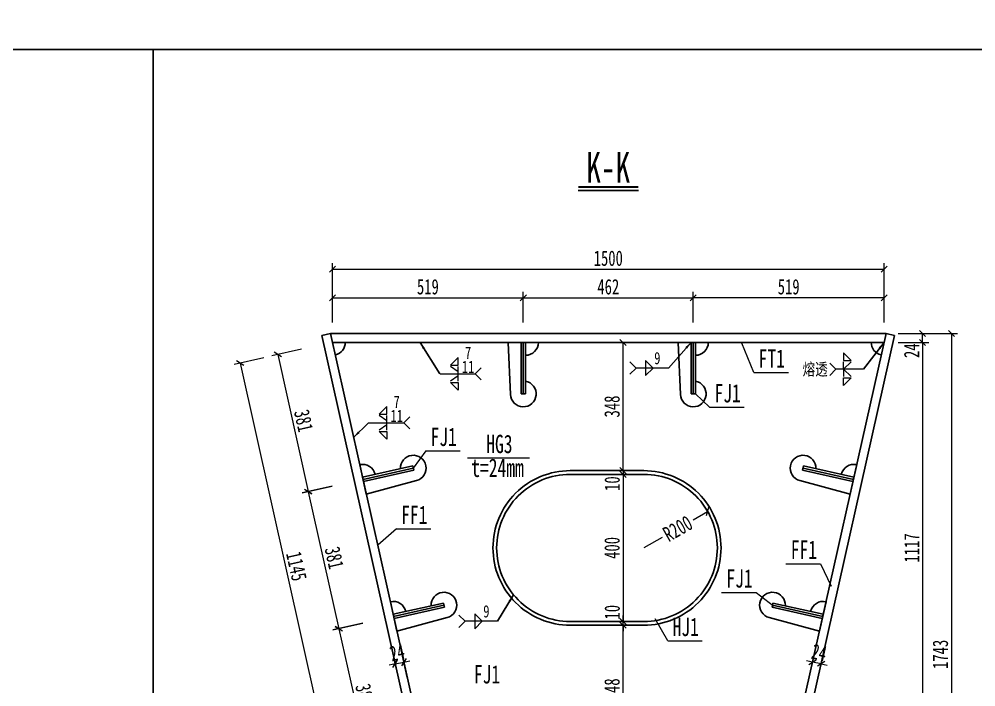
# Model space of a CAD drawing. Header units: millimetres. Extents: x -60009 to 63758, y -2164 to 95433.
# Drawn here: x 18818 to 21420, y 32829 to 34644 of the extents above; entities that cross this region are included whole.
import ezdxf
from ezdxf.enums import TextEntityAlignment as Align

# ---------------------------------------------------------------- set-up
doc = ezdxf.new("R2010")
doc.units = ezdxf.units.MM
doc.layers.get('Defpoints').update_dxf_attribs({"color": 8})
for name, color, linetype, lineweight in [('Dim', 4, 'Continuous', 15), ('文字', 7, 'Continuous', 15), ('标注线及字体', 2, 'Continuous', 15), ('细实线', 4, 'Continuous', 15), ('钢板粗线', 1, 'Continuous', 25)]:
    doc.layers.add(name, color=color, linetype=linetype, lineweight=lineweight)
doc.layers.add('Text', color=4, linetype='Continuous')
doc.styles.add('111', font='仿宋_GB2312.TTF', dxfattribs={"width": 0.7})
doc.styles.add('BM_Dim', font='仿宋_GB2312.TTF', dxfattribs={"width": 0.85})
doc.styles.add('SMEDI', font='仿宋_GB2312.TTF', dxfattribs={"width": 0.75})
doc.styles.get("Standard").update_dxf_attribs({"font": '仿宋_GB2312.TTF'})
doc.dimstyles.new('200', dxfattribs={"dimscale": 0, "dimtxt": 2.5, "dimasz": 1, "dimexe": 1, "dimexo": 1, "dimgap": 0.6, "dimtad": 1, "dimdec": 0, "dimdsep": 46, "dimtxsty": '111', "dimblk": 'OBLIQUE', "dimcen": 0, "dimclrd": 4, "dimclre": 4, "dimclrt": 4, "dimadec": 1, "dimazin": 2, "dimtfac": 1, "dimtdec": 0, "dimtix": 1, "dimtmove": 2, "dimatfit": 3, "dimfxl": 4, "dimfxlon": 1, "dimtolj": 1, "dimlwd": -1, "dimlwe": -1, "dimarcsym": 0})
doc.dimstyles.new('MSteel_1.0_1.0', dxfattribs={"dimtxt": 3, "dimasz": 1.2, "dimexe": 1, "dimexo": 1, "dimgap": 1, "dimtad": 3, "dimtoh": 1, "dimdec": 0, "dimzin": 0, "dimdsep": 46, "dimtxsty": 'Standard', "dimblk": 'ARCHTICK', "dimcen": 0.09, "dimclrd": 3, "dimclre": 3, "dimadec": 0, "dimazin": 0, "dimtfac": 1, "dimtdec": 4, "dimtofl": 0, "dimtmove": 0, "dimatfit": 3, "dimfxl": 1, "dimtolj": 1, "dimtzin": 0, "dimarcsym": 0})

# ---------------------------------------------------------------- blocks, each defined once
blk = doc.blocks.new('_Oblique')
at = {"color": 0, "linetype": 'ByBlock', "lineweight": -2}
blk.add_line((-0.5, -0.5), (0.5, 0.5), dxfattribs=at)
blk = doc.blocks.new('*D271')
at = {"layer": 'Defpoints', "color": 0, "transparency": 16777216}
for p in [(21100.9, 67033.4), (21986.2, 67032), (21984.6, 66032), (21099.3, 66017.4), (21099.2, 65919.6)]:
    blk.add_point(p, dxfattribs=at)
at = {"layer": '细实线', "color": 4, "transparency": 16777216}
for p, q in [((21099.2, 65986.3), (21099.1, 65903)), ((21984.6, 65984.9), (21984.4, 65901.5))]:
    blk.add_line(p, q, dxfattribs=at)
blk.add_arc((-34515894092.1, -21492456430780), 21492484212182.8, 89.907985640573, 89.907985642933, dxfattribs=at)
at = {"layer": '细实线', "color": 4, "transparency": 16777216, "xscale": 16.66666666666666, "yscale": 16.66666666666666, "zscale": 16.66666666666666}
for p, rotation in [((21099.1, 65919.6), 179.9079856429328), ((21984.4, 65918.2), 359.9079856405726)]:
    blk.add_blockref('_Oblique', p, dxfattribs=dict(at, rotation=rotation))
at = {"layer": '细实线', "color": 4, "transparency": 16777216, "insert": (21541.8, 65948.7), "char_height": 41.67, "attachment_point": 5, "rotation": 359.908, "style": '111'}
blk.add_mtext('885', dxfattribs=at)
blk = doc.blocks.new('*D273')
at = {"layer": 'Defpoints', "color": 0, "transparency": 16777216}
for p in [(21101.2, 67117), (21100.9, 67033.4), (21986.2, 67032), (21984.6, 66032), (21099.3, 66017.4)]:
    blk.add_point(p, dxfattribs=at)
at = {"layer": '细实线', "color": 4, "transparency": 16777216}
for p, q in [((21100.9, 67050.4), (21101.1, 67133.7)), ((21986.3, 67049), (21986.4, 67132.3))]:
    blk.add_line(p, q, dxfattribs=at)
blk.add_arc((-34515894092.1, -21492456430780), 21492484213380.2, 89.907985640573, 89.907985642933, dxfattribs=at)
at = {"layer": '细实线', "color": 4, "transparency": 16777216, "xscale": 16.66666666666666, "yscale": 16.66666666666666, "zscale": 16.66666666666666}
for p, rotation in [((21101.1, 67117), 179.9079856429328), ((21986.4, 67115.6), 359.9079856405726)]:
    blk.add_blockref('_Oblique', p, dxfattribs=dict(at, rotation=rotation))
at = {"layer": '细实线', "color": 4, "transparency": 16777216, "insert": (21543.8, 67146.2), "char_height": 41.67, "attachment_point": 5, "rotation": 359.908, "style": '111'}
blk.add_mtext('885', dxfattribs=at)
blk = doc.blocks.new('12-140加劲 有焊孔')
at = {"layer": '钢板粗线'}
for p, q in [((41, 0), (35, 141.5)), ((-41, 0), (41, 0))]:
    blk.add_line(p, q, dxfattribs=at)
for centre, start, end in [((0, 140), 2.441, 260.1291), ((-6, 0), 90, 180)]:
    blk.add_arc(centre, 35, start, end, dxfattribs=at)
blk = doc.blocks.new('*D1037')
at = {"layer": 'Defpoints', "color": 0}
for p in [(20418.3, 33416.5), (20418.3, 33406.5), (20460.3, 33406.5)]:
    blk.add_point(p, dxfattribs=at)
at = {"layer": '细实线', "color": 4}
for p, q in [((20460.3, 33416.5), (20460.3, 33433.2)), ((20435, 33416.5), (20477, 33416.5)), ((20435, 33406.5), (20477, 33406.5)), ((20460.3, 33416.5), (20460.3, 33406.5)), ((20460.3, 33406.5), (20460.3, 33389.9))]:
    blk.add_line(p, q, dxfattribs=at)
at = {"layer": '细实线', "color": 4, "xscale": 16.66666666666666, "yscale": 16.66666666666666, "zscale": 16.66666666666666}
for p, rotation in [((20460.3, 33416.5), 270), ((20460.3, 33406.5), 90)]:
    blk.add_blockref('_Oblique', p, dxfattribs=dict(at, rotation=rotation))
at = {"layer": '细实线', "color": 4, "insert": (20430.9, 33381.3), "char_height": 41.67, "attachment_point": 5, "rotation": 90, "style": '111'}
blk.add_mtext('\\A1;10', dxfattribs=at)
blk = doc.blocks.new('*D1038')
at = {"layer": 'Defpoints', "color": 0}
for p in [(20418.3, 33765), (20460.3, 33765), (20418.3, 33416.5)]:
    blk.add_point(p, dxfattribs=at)
at = {"layer": '细实线', "color": 4}
for p, q in [((20435, 33765), (20477, 33765)), ((20460.3, 33416.5), (20460.3, 33765)), ((20435, 33416.5), (20477, 33416.5))]:
    blk.add_line(p, q, dxfattribs=at)
at = {"layer": '细实线', "color": 4, "xscale": 16.66666666666666, "yscale": 16.66666666666666, "zscale": 16.66666666666666}
for p, rotation in [((20460.3, 33765), 90), ((20460.3, 33416.5), 270)]:
    blk.add_blockref('_Oblique', p, dxfattribs=dict(at, rotation=rotation))
at = {"layer": '细实线', "color": 4, "insert": (20430.5, 33590.8), "char_height": 41.67, "attachment_point": 5, "rotation": 90, "style": '111'}
blk.add_mtext('\\A1;348', dxfattribs=at)
blk = doc.blocks.new('*D1039')
at = {"layer": 'Defpoints', "color": 0}
for p in [(20418.3, 33406.5), (20418.3, 33006.5), (20460.3, 33006.5)]:
    blk.add_point(p, dxfattribs=at)
at = {"layer": '细实线', "color": 4}
for p, q in [((20435, 33406.5), (20477, 33406.5)), ((20460.3, 33406.5), (20460.3, 33006.5)), ((20435, 33006.5), (20477, 33006.5))]:
    blk.add_line(p, q, dxfattribs=at)
at = {"layer": '细实线', "color": 4, "xscale": 16.66666666666666, "yscale": 16.66666666666666, "zscale": 16.66666666666666}
for p, rotation in [((20460.3, 33406.5), 90), ((20460.3, 33006.5), 270)]:
    blk.add_blockref('_Oblique', p, dxfattribs=dict(at, rotation=rotation))
at = {"layer": '细实线', "color": 4, "insert": (20430.5, 33206.5), "char_height": 41.67, "attachment_point": 5, "rotation": 90, "style": '111'}
blk.add_mtext('\\A1;400', dxfattribs=at)
blk = doc.blocks.new('*D1040')
at = {"layer": 'Defpoints', "color": 0}
for p in [(20418.3, 32996.5), (20460.3, 32996.5), (20418.3, 32648.1)]:
    blk.add_point(p, dxfattribs=at)
at = {"layer": '细实线', "color": 4}
for p, q in [((20435, 32996.5), (20477, 32996.5)), ((20460.3, 32648.1), (20460.3, 32996.5)), ((20435, 32648.1), (20477, 32648.1))]:
    blk.add_line(p, q, dxfattribs=at)
at = {"layer": '细实线', "color": 4, "xscale": 16.66666666666666, "yscale": 16.66666666666666, "zscale": 16.66666666666666}
for p, rotation in [((20460.3, 32996.5), 90), ((20460.3, 32648.1), 270)]:
    blk.add_blockref('_Oblique', p, dxfattribs=dict(at, rotation=rotation))
at = {"layer": '细实线', "color": 4, "insert": (20430.5, 32822.3), "char_height": 41.67, "attachment_point": 5, "rotation": 90, "style": '111'}
blk.add_mtext('\\A1;348', dxfattribs=at)
blk = doc.blocks.new('_ArchTick')
at = {"color": 0, "linetype": 'ByBlock', "const_width": 0.15}
blk.add_lwpolyline([(-0.5, -0.5), (0.5, 0.5)], dxfattribs=at)
blk = doc.blocks.new('角焊缝1')
at = {"layer": 'Dim'}
blk.add_line((-3101.17, 370.22), (-3106.48, 370.22), dxfattribs=at)
blk.add_lwpolyline([(-3107.48, 369.22), (-3106.48, 370.22), (-3107.48, 371.22)], dxfattribs=at)
blk.add_lwpolyline([(-3104.91, 371.45), (-3104.91, 368.99), (-3103.68, 370.22)], close=True, dxfattribs=at)
blk = doc.blocks.new('*D1041')
at = {"layer": 'Defpoints', "color": 0}
for p in [(20690.4, 33305.6), (20516.7, 33206.5)]:
    blk.add_point(p, dxfattribs=at)
at = {"layer": '细实线', "color": 4}
for p, q in [((20651, 33283.1), (20690.4, 33305.6)), ((20567, 33235.3), (20516.7, 33206.5))]:
    blk.add_line(p, q, dxfattribs=at)
at = {"layer": '细实线', "color": 4, "xscale": 16.66666666666666, "yscale": 16.66666666666666, "zscale": 16.66666666666666, "rotation": 29.68905914116267}
blk.add_blockref('_Oblique', (20690.4, 33305.6), dxfattribs=at)
at = {"layer": '细实线', "color": 4, "insert": (20609, 33259.2), "char_height": 41.67, "attachment_point": 5, "rotation": 29.6891, "style": '111'}
blk.add_mtext('\\A1;R200', dxfattribs=at)
blk = doc.blocks.new('12-140加劲 无焊孔')
at = {"layer": 'Defpoints'}
blk.add_line((0, -140), (0, 0), dxfattribs=at)
at = {"layer": '钢板粗线'}
for p, q in [((-6, 0), (6, 0)), ((-6, -140), (-6, 0)), ((6, -140), (6, 0)), ((-6, -140), (6, -140))]:
    blk.add_line(p, q, dxfattribs=at)
blk = doc.blocks.new('*D1042')
at = {"layer": 'Defpoints', "color": 0}
for p in [(20189.2, 33886.2), (19670.2, 33765), (20189.2, 33765)]:
    blk.add_point(p, dxfattribs=at)
at = {"layer": '细实线', "color": 4}
for p, q in [((19670.2, 33819.5), (19670.2, 33902.9)), ((20189.2, 33819.5), (20189.2, 33902.9)), ((19670.2, 33886.2), (20189.2, 33886.2))]:
    blk.add_line(p, q, dxfattribs=at)
at = {"layer": '细实线', "color": 4, "xscale": 16.66666666666666, "yscale": 16.66666666666666, "zscale": 16.66666666666666, "rotation": 180}
blk.add_blockref('_Oblique', (19670.2, 33886.2), dxfattribs=at)
at = {"layer": '细实线', "color": 4, "xscale": 16.66666666666666, "yscale": 16.66666666666666, "zscale": 16.66666666666666}
blk.add_blockref('_Oblique', (20189.2, 33886.2), dxfattribs=at)
at = {"layer": '细实线', "color": 4, "insert": (19929.7, 33916), "char_height": 41.67, "attachment_point": 5, "style": '111'}
blk.add_mtext('\\A1;519', dxfattribs=at)
blk = doc.blocks.new('*D1043')
at = {"layer": 'Defpoints', "color": 0}
for p in [(20651.2, 33886.2), (20189.2, 33765), (20651.2, 33765)]:
    blk.add_point(p, dxfattribs=at)
at = {"layer": '细实线', "color": 4}
for p, q in [((20189.2, 33819.5), (20189.2, 33902.9)), ((20651.2, 33819.5), (20651.2, 33902.9)), ((20189.2, 33886.2), (20651.2, 33886.2))]:
    blk.add_line(p, q, dxfattribs=at)
at = {"layer": '细实线', "color": 4, "xscale": 16.66666666666666, "yscale": 16.66666666666666, "zscale": 16.66666666666666, "rotation": 180}
blk.add_blockref('_Oblique', (20189.2, 33886.2), dxfattribs=at)
at = {"layer": '细实线', "color": 4, "xscale": 16.66666666666666, "yscale": 16.66666666666666, "zscale": 16.66666666666666}
blk.add_blockref('_Oblique', (20651.2, 33886.2), dxfattribs=at)
at = {"layer": '细实线', "color": 4, "insert": (20420.2, 33916), "char_height": 41.67, "attachment_point": 5, "style": '111'}
blk.add_mtext('\\A1;462', dxfattribs=at)
blk = doc.blocks.new('*D1044')
at = {"layer": 'Defpoints', "color": 0}
for p in [(20651.2, 33886.2), (20651.2, 33765), (21170.2, 33765)]:
    blk.add_point(p, dxfattribs=at)
at = {"layer": '细实线', "color": 4}
for p, q in [((20651.2, 33819.5), (20651.2, 33902.9)), ((21170.2, 33819.5), (21170.2, 33902.9)), ((21170.2, 33886.2), (20651.2, 33886.2))]:
    blk.add_line(p, q, dxfattribs=at)
at = {"layer": '细实线', "color": 4, "xscale": 16.66666666666666, "yscale": 16.66666666666666, "zscale": 16.66666666666666, "rotation": 180}
blk.add_blockref('_Oblique', (20651.2, 33886.2), dxfattribs=at)
at = {"layer": '细实线', "color": 4, "xscale": 16.66666666666666, "yscale": 16.66666666666666, "zscale": 16.66666666666666}
blk.add_blockref('_Oblique', (21170.2, 33886.2), dxfattribs=at)
at = {"layer": '细实线', "color": 4, "insert": (20910.7, 33916), "char_height": 41.67, "attachment_point": 5, "style": '111'}
blk.add_mtext('\\A1;519', dxfattribs=at)
blk = doc.blocks.new('*D1045')
at = {"layer": 'Defpoints', "color": 0}
for p in [(21170.2, 33963.8), (19670.2, 33765), (21170.2, 33765)]:
    blk.add_point(p, dxfattribs=at)
at = {"layer": '细实线', "color": 4}
for p, q in [((19670.2, 33897.1), (19670.2, 33980.5)), ((21170.2, 33897.1), (21170.2, 33980.5)), ((19670.2, 33963.8), (21170.2, 33963.8))]:
    blk.add_line(p, q, dxfattribs=at)
at = {"layer": '细实线', "color": 4, "xscale": 16.66666666666666, "yscale": 16.66666666666666, "zscale": 16.66666666666666, "rotation": 180}
blk.add_blockref('_Oblique', (19670.2, 33963.8), dxfattribs=at)
at = {"layer": '细实线', "color": 4, "xscale": 16.66666666666666, "yscale": 16.66666666666666, "zscale": 16.66666666666666}
blk.add_blockref('_Oblique', (21170.2, 33963.8), dxfattribs=at)
at = {"layer": '细实线', "color": 4, "insert": (20420.2, 33993.6), "char_height": 41.67, "attachment_point": 5, "style": '111'}
blk.add_mtext('\\A1;1500', dxfattribs=at)
blk = doc.blocks.new('*D1046')
at = {"layer": 'Defpoints', "color": 0}
for p in [(21126.1, 33765), (20879.3, 32648.1), (21274.7, 32648.1)]:
    blk.add_point(p, dxfattribs=at)
at = {"layer": '细实线', "color": 4}
for p, q in [((21208, 33765), (21291.4, 33765)), ((21274.7, 33765), (21274.7, 32648.1)), ((21208, 32648.1), (21291.4, 32648.1))]:
    blk.add_line(p, q, dxfattribs=at)
at = {"layer": '细实线', "color": 4, "xscale": 16.66666666666666, "yscale": 16.66666666666666, "zscale": 16.66666666666666}
for p, rotation in [((21274.7, 33765), 90), ((21274.7, 32648.1), 270)]:
    blk.add_blockref('_Oblique', p, dxfattribs=dict(at, rotation=rotation))
at = {"layer": '细实线', "color": 4, "insert": (21245.3, 33206.5), "char_height": 41.67, "attachment_point": 5, "rotation": 90, "style": '111'}
blk.add_mtext('\\A1;1117', dxfattribs=at)
blk = doc.blocks.new('*D1047')
at = {"layer": 'Defpoints', "color": 0}
for p in [(21126.1, 33765), (21126.6, 33789), (21274.7, 33789)]:
    blk.add_point(p, dxfattribs=at)
at = {"layer": '细实线', "color": 4}
for p, q in [((21208, 33789), (21291.4, 33789)), ((21208, 33765), (21291.4, 33765)), ((21274.7, 33765), (21274.7, 33789))]:
    blk.add_line(p, q, dxfattribs=at)
at = {"layer": '细实线', "color": 4, "xscale": 16.66666666666666, "yscale": 16.66666666666666, "zscale": 16.66666666666666}
for p, rotation in [((21274.7, 33789), 90), ((21274.7, 33765), 270)]:
    blk.add_blockref('_Oblique', p, dxfattribs=dict(at, rotation=rotation))
at = {"layer": '细实线', "color": 4, "insert": (21244.9, 33742.5), "char_height": 41.67, "attachment_point": 5, "rotation": 90, "style": '111'}
blk.add_mtext('\\A1;24', dxfattribs=at)
blk = doc.blocks.new('*D1049')
at = {"layer": 'Defpoints', "color": 0}
for p in [(21126.6, 33789), (20875.5, 32045.7), (21353.1, 32045.7)]:
    blk.add_point(p, dxfattribs=at)
at = {"layer": '细实线', "color": 4}
for p, q in [((21286.5, 33789), (21369.8, 33789)), ((21353.1, 33789), (21353.1, 32045.7)), ((21286.5, 32045.7), (21369.8, 32045.7))]:
    blk.add_line(p, q, dxfattribs=at)
at = {"layer": '细实线', "color": 4, "xscale": 16.66666666666666, "yscale": 16.66666666666666, "zscale": 16.66666666666666}
for p, rotation in [((21353.1, 33789), 90), ((21353.1, 32045.7), 270)]:
    blk.add_blockref('_Oblique', p, dxfattribs=dict(at, rotation=rotation))
at = {"layer": '细实线', "color": 4, "insert": (21323.3, 32917.3), "char_height": 41.67, "attachment_point": 5, "rotation": 90, "style": '111'}
blk.add_mtext('\\A1;1743', dxfattribs=at)
blk = doc.blocks.new('全融透2')
at = {"layer": 'Dim'}
blk.add_line((0, 0), (-4.48, 0), dxfattribs=at)
for points in [[(-3.23, 2.65), (-3.23, 1.41), (-2, 1.41)], [(-3.23, -2.65), (-3.23, -1.41), (-2, -1.41)]]:
    blk.add_lwpolyline(points, close=True, dxfattribs=at)
for points in [[(-5.48, 1), (-4.48, 0), (-5.48, -1)], [(-2, 1.21), (-3.23, 0), (-3.23, 1.21)], [(-2, -1.21), (-3.23, 0), (-3.23, -1.21)]]:
    blk.add_lwpolyline(points, dxfattribs=at)
at = {"layer": 'Text', "style": 'SMEDI', "width": 0.75}
blk.add_text('熔透', height=2, dxfattribs=at).set_placement((-9.92, 0), align=Align.MIDDLE_LEFT)
blk = doc.blocks.new('半融透1')
at = {"layer": 'Dim'}
for p, q in [((0.03, 0), (5.74, 0)), ((2.98, 0.34), (1.75, 1.21)), ((2.98, -0.34), (1.75, -1.21))]:
    blk.add_line(p, q, dxfattribs=at)
for points in [[(1.75, 1.41), (2.98, 1.41), (2.98, 2.65)], [(1.75, -1.41), (2.98, -1.41), (2.98, -2.65)]]:
    blk.add_lwpolyline(points, close=True, dxfattribs=at)
for points in [[(2.98, -1.21), (2.98, 0), (2.98, 1.21)], [(6.74, -1), (5.74, 0), (6.74, 1)]]:
    blk.add_lwpolyline(points, dxfattribs=at)
at = {"layer": 'Text', "style": 'SMEDI', "width": 0.75}
blk.add_text('7', height=2, dxfattribs=at).set_placement((4.09, 3.42), align=Align.MIDDLE_LEFT)
blk = doc.blocks.new('*D1080')
at = {"layer": 'Defpoints', "color": 0}
for p in [(19864.3, 32896.4), (19853.9, 32833), (19877.4, 32838.2)]:
    blk.add_point(p, dxfattribs=at)
at = {"layer": '细实线', "color": 4}
for p, q in [((19850.3, 32849.2), (19837.3, 32907.5)), ((19873.7, 32854.5), (19860.7, 32912.7)), ((19840.9, 32891.2), (19824.7, 32887.6)), ((19840.9, 32891.2), (19864.3, 32896.4)), ((19864.3, 32896.4), (19880.6, 32900.1))]:
    blk.add_line(p, q, dxfattribs=at)
at = {"layer": '细实线', "color": 4, "xscale": 16.66666666666666, "yscale": 16.66666666666666, "zscale": 16.66666666666666}
for p, rotation in [((19864.3, 32896.4), 192.615951431034), ((19840.9, 32891.2), 12.61595143103399)]:
    blk.add_blockref('_Oblique', p, dxfattribs=dict(at, rotation=rotation))
at = {"layer": '细实线', "color": 4, "insert": (19846.2, 32922.5), "char_height": 41.67, "attachment_point": 5, "rotation": 12.616, "style": '111'}
blk.add_mtext('\\A1;24', dxfattribs=at)
blk = doc.blocks.new('*D1081')
at = {"layer": 'Defpoints', "color": 0}
for p in [(20975.5, 32896.4), (20962.5, 32838.2), (20985.9, 32833)]:
    blk.add_point(p, dxfattribs=at)
at = {"layer": '细实线', "color": 4}
for p, q in [((20966.1, 32854.5), (20979.2, 32912.7)), ((20989.6, 32849.2), (21002.6, 32907.5)), ((20975.5, 32896.4), (20959.3, 32900.1)), ((20998.9, 32891.2), (20975.5, 32896.4)), ((20998.9, 32891.2), (21015.2, 32887.6))]:
    blk.add_line(p, q, dxfattribs=at)
at = {"layer": '细实线', "color": 4, "xscale": 16.66666666666666, "yscale": 16.66666666666666, "zscale": 16.66666666666666}
for p, rotation in [((20975.5, 32896.4), 347.384048568966), ((20998.9, 32891.2), 167.384048568966)]:
    blk.add_blockref('_Oblique', p, dxfattribs=dict(at, rotation=rotation))
at = {"layer": '细实线', "color": 4, "insert": (20993.6, 32922.5), "char_height": 41.67, "attachment_point": 5, "rotation": 347.384, "style": '111'}
blk.add_mtext('\\A1;24', dxfattribs=at)
blk = doc.blocks.new('*D1082')
at = {"layer": 'Defpoints', "color": 0}
for p in [(20418.3, 33006.5), (20418.3, 32996.5), (20460.3, 33006.5)]:
    blk.add_point(p, dxfattribs=at)
at = {"layer": '细实线', "color": 4}
for p, q in [((20460.3, 33006.5), (20460.3, 33023.2)), ((20435, 33006.5), (20477, 33006.5)), ((20435, 32996.5), (20477, 32996.5)), ((20460.3, 32996.5), (20460.3, 33006.5)), ((20460.3, 32996.5), (20460.3, 32979.9))]:
    blk.add_line(p, q, dxfattribs=at)
at = {"layer": '细实线', "color": 4, "xscale": 16.66666666666666, "yscale": 16.66666666666666, "zscale": 16.66666666666666}
for p, rotation in [((20460.3, 33006.5), 270), ((20460.3, 32996.5), 90)]:
    blk.add_blockref('_Oblique', p, dxfattribs=dict(at, rotation=rotation))
at = {"layer": '细实线', "color": 4, "insert": (20430.9, 33031.8), "char_height": 41.67, "attachment_point": 5, "rotation": 90, "style": '111'}
blk.add_mtext('\\A1;10', dxfattribs=at)
blk = doc.blocks.new('*D1089')
at = {"layer": 'Defpoints', "color": 0}
for p in [(19670.2, 33765), (19753.3, 33392.7), (19604.4, 33359.5)]:
    blk.add_point(p, dxfattribs=at)
at = {"layer": '细实线', "color": 4}
for p, q in [((19586.5, 33746.3), (19505.1, 33728.2)), ((19521.4, 33731.8), (19604.4, 33359.5)), ((19669.5, 33374), (19588.1, 33355.9))]:
    blk.add_line(p, q, dxfattribs=at)
at = {"layer": '细实线', "color": 4, "xscale": 16.66666666666666, "yscale": 16.66666666666666, "zscale": 16.66666666666666}
for p, rotation in [((19521.4, 33731.8), 102.5699055399791), ((19604.4, 33359.5), 282.5699055399791)]:
    blk.add_blockref('_Oblique', p, dxfattribs=dict(at, rotation=rotation))
at = {"layer": '细实线', "color": 4, "insert": (19592, 33552.2), "char_height": 41.67, "attachment_point": 5, "rotation": 282.5699, "style": '111'}
blk.add_mtext('\\A1;381', dxfattribs=at)
blk = doc.blocks.new('*D1090')
at = {"layer": 'Defpoints', "color": 0}
for p in [(19753.3, 33392.7), (19836.6, 33020.4), (19687.8, 32987.1)]:
    blk.add_point(p, dxfattribs=at)
at = {"layer": '细实线', "color": 4}
for p, q in [((19669.5, 33373.9), (19588.2, 33355.7)), ((19604.4, 33359.4), (19687.8, 32987.1)), ((19752.8, 33001.7), (19671.5, 32983.5))]:
    blk.add_line(p, q, dxfattribs=at)
at = {"layer": '细实线', "color": 4, "xscale": 16.66666666666666, "yscale": 16.66666666666666, "zscale": 16.66666666666666}
for p, rotation in [((19604.4, 33359.4), 102.6159514310329), ((19687.8, 32987.1), 282.6159514310329)]:
    blk.add_blockref('_Oblique', p, dxfattribs=dict(at, rotation=rotation))
at = {"layer": '细实线', "color": 4, "insert": (19675.2, 33179.7), "char_height": 41.67, "attachment_point": 5, "rotation": 282.616, "style": '111'}
blk.add_mtext('\\A1;381', dxfattribs=at)
blk = doc.blocks.new('*D1091')
at = {"layer": 'Defpoints', "color": 0}
for p in [(19836.8, 33019.7), (19919.9, 32648.1), (19771.1, 32614.7)]:
    blk.add_point(p, dxfattribs=at)
at = {"layer": '细实线', "color": 4}
for p, q in [((19753, 33000.9), (19671.7, 32982.7)), ((19687.9, 32986.4), (19771.1, 32614.7)), ((19836.2, 32629.3), (19754.8, 32611.1))]:
    blk.add_line(p, q, dxfattribs=at)
at = {"layer": '细实线', "color": 4, "xscale": 16.66666666666666, "yscale": 16.66666666666666, "zscale": 16.66666666666666}
for p, rotation in [((19687.9, 32986.4), 102.6159514310319), ((19771.1, 32614.7), 282.6159514310319)]:
    blk.add_blockref('_Oblique', p, dxfattribs=dict(at, rotation=rotation))
at = {"layer": '细实线', "color": 4, "insert": (19758.6, 32807.1), "char_height": 41.67, "attachment_point": 5, "rotation": 282.616, "style": '111'}
blk.add_mtext('\\A1;381', dxfattribs=at)
blk = doc.blocks.new('*D1092')
at = {"layer": 'Defpoints', "color": 0}
for p in [(19670.2, 33765), (19919.9, 32648.1), (19668.7, 32591.9)]:
    blk.add_point(p, dxfattribs=at)
at = {"layer": '细实线', "color": 4}
for p, q in [((19484.1, 33723.4), (19402.7, 33705.2)), ((19419, 33708.9), (19668.7, 32591.9)), ((19733.8, 32606.4), (19652.4, 32588.3))]:
    blk.add_line(p, q, dxfattribs=at)
at = {"layer": '细实线', "color": 4, "xscale": 16.66666666666666, "yscale": 16.66666666666666, "zscale": 16.66666666666666}
for p, rotation in [((19419, 33708.9), 102.6006035920366), ((19668.7, 32591.9), 282.6006035920366)]:
    blk.add_blockref('_Oblique', p, dxfattribs=dict(at, rotation=rotation))
at = {"layer": '细实线', "color": 4, "insert": (19572.5, 33156.8), "char_height": 41.67, "attachment_point": 5, "rotation": 282.6006, "style": '111'}
blk.add_mtext('\\A1;1145', dxfattribs=at)

msp = doc.modelspace()

# ---------------------------------------------------------------- linework, layer by layer
msp.add_line((20338.6, 34177.4), (20501.9, 34177.4))
at = {"const_width": 6}
msp.add_lwpolyline([(20338.6, 34187.4), (20501.9, 34187.4)], dxfattribs=at)
at = {"layer": 'Defpoints'}
for points in [[(12766.5, 34560.8), (19183.2, 34560.8), (19183.2, 30297.5), (12766.5, 30297.5)], [(19183.2, 34560.8), (25599.8, 34560.8), (25599.8, 30297.5), (19183.2, 30297.5)]]:
    msp.add_lwpolyline(points, close=True, dxfattribs=at)
at = {"layer": '细实线'}
for p, q in [((20815.9, 33683), (20782.9, 33763.1)), ((20815.9, 33683), (20909.9, 33683)), ((20695.8, 33588.9), (20657.2, 33625)), ((20695.8, 33588.9), (20789.8, 33588.9)), ((19923.7, 33470.5), (19889.9, 33423.3)), ((19923.7, 33470.5), (20017.7, 33470.5)), ((20037.5, 33451), (20205.7, 33451)), ((19844, 33258.5), (19793.3, 33213.8)), ((19844, 33258.5), (19938.1, 33258.5)), ((20903.2, 33163.7), (20997.2, 33163.7)), ((20997.2, 33163.7), (21026.3, 33102.2)), ((20728.2, 33085.7), (20822.3, 33085.7)), ((20822.3, 33085.7), (20869.5, 33048.8)), ((20581.8, 32953.9), (20547.7, 33013.6)), ((20581.8, 32953.9), (20675.8, 32953.9))]:
    msp.add_line(p, q, dxfattribs=at)
at = {"layer": '钢板粗线'}
for p, q in [((19664.6, 33789), (19641.1, 33783.8)), ((19641.1, 33783.8), (19895.9, 32645.4)), ((19664.6, 33789), (21175.9, 33789)), ((19664.6, 33789), (19919.9, 32648.1)), ((19669.9, 33765), (21169.9, 33765)), ((20919.9, 32648.1), (21175.3, 33789)), ((20943.9, 32645.4), (21198.7, 33783.8)), ((21175.3, 33789), (21198.7, 33783.8))]:
    msp.add_line(p, q, dxfattribs=at)
for points in [[(20516.7, 32996.5, 0.414214), (20726.7, 33206.5, 0.414214), (20516.7, 33416.5), (20316.7, 33416.5, 0.414214), (20106.7, 33206.5, 0.414214), (20316.7, 32996.5)], [(20516.7, 33006.5, 0.414214), (20716.7, 33206.5, 0.414214), (20516.7, 33406.5), (20316.7, 33406.5, 0.414214), (20116.7, 33206.5, 0.414214), (20316.7, 33006.5)]]:
    msp.add_lwpolyline(points, format="xyb", close=True, dxfattribs=at)
for centre, start, end in [((19670.2, 33765), 284.0362, 0), ((21170.2, 33765), 180, 255.9638)]:
    msp.add_arc(centre, 35, start, end, dxfattribs=at)

# ---------------------------------------------------------------- block references
at = {"layer": '细实线'}
for name, p, rotation in [('12-140加劲 有焊孔', (20189.2, 33765), 180), ('12-140加劲 有焊孔', (20651.2, 33765), 180), ('12-140加劲 有焊孔', (19753.3, 33392.8), 282.6159514303906), ('12-140加劲 无焊孔', (19753.3, 33392.8), 102.6159514304317), ('12-140加劲 有焊孔', (19836.6, 33020.4), 282.6159514303906), ('12-140加劲 无焊孔', (19836.6, 33020.4), 102.6159514304317)]:
    msp.add_blockref(name, p, dxfattribs=dict(at, rotation=rotation))
for p in [(20189.2, 33765), (20651.2, 33765)]:
    msp.add_blockref('12-140加劲 无焊孔', p, dxfattribs=at)
at = {"layer": '细实线', "xscale": 16.66666666666666, "yscale": 16.66666666666666, "zscale": 16.66666666666666}
for name, p in [('半融透1', (19962.3, 33679.6)), ('角焊缝1', (72270.3, 27525)), ('全融透2', (21113.9, 33692.1)), ('半融透1', (19768.2, 33546.4)), ('角焊缝1', (71805.5, 26837))]:
    msp.add_blockref(name, p, dxfattribs=at)
at = {"layer": '细实线', "xscale": -1}
for name, p, rotation in [('12-140加劲 有焊孔', (21086.6, 33392.8), 77.38404856960943), ('12-140加劲 无焊孔', (21086.6, 33392.8), 257.3840485695683), ('12-140加劲 有焊孔', (21003.3, 33020.4), 77.38404856960943), ('12-140加劲 无焊孔', (21003.3, 33020.4), 257.3840485695683)]:
    msp.add_blockref(name, p, dxfattribs=dict(at, rotation=rotation))

# ---------------------------------------------------------------- texts
at = {"layer": 'Text', "style": 'SMEDI', "width": 0.75}
for s, height, p in [('9', 33.3, (20545, 33722.3)), ('11', 33.33, (20022, 33698.6)), ('11', 33.33, (19827.9, 33565.4)), ('9', 33.3, (20080.3, 33034.2))]:
    msp.add_text(s, height=height, dxfattribs=at).set_placement(p, align=Align.MIDDLE_LEFT)
at = {"layer": '文字', "style": 'BM_Dim', "width": 0.7}
for s, p in [('FT1', (20864.7, 33681.2)), ('FJ1', (20744.6, 33587)), ('FJ1', (19972.5, 33468.6)), ('HG3', (20124.1, 33449.1)), ('t=24mm', (20119, 33384.3)), ('FF1', (19892.8, 33256.6)), ('FF1', (20952, 33161.8)), ('FJ1', (20777, 33083.8)), ('HJ1', (20630.6, 32952.1)), ('FJ1', (20090.4, 32823.1))]:
    msp.add_text(s, height=50, dxfattribs=at).set_placement(p, align=Align.BOTTOM_CENTER)
at = {"layer": '标注线及字体', "style": '111', "width": 0.7}
msp.add_text('K-K', height=83.33, dxfattribs=at).set_placement((20420.2, 34240.7), align=Align.MIDDLE)

# ---------------------------------------------------------------- dimensions: what is measured, and where the dimension line sits
at = {"layer": '细实线'}
for base, picture, middle in [((21101.2, 67117), '*D273', (21543.8, 67146.2)), ((21099.2, 65919.6), '*D271', (21541.8, 65948.7))]:
    dim = msp.add_angular_dim_2l(base=base, line1=((21099.3, 66017.4), (21100.9, 67033.4)), line2=((21986.2, 67032), (21984.6, 66032)), text='885', dimstyle='200', override={"dimscale": 16.666667, "dimtxsty": '111', "dimblk": 'Oblique'}, dxfattribs=at)
    dim.commit()
    dim.dimension.update_dxf_attribs({"geometry": picture, "text_midpoint": middle})
for base, p1, p2, picture, middle in [((21170.2, 33963.8), (19670.2, 33765), (21170.2, 33765), '*D1045', (20420.2, 33993.6)), ((20189.2, 33886.2), (19670.2, 33765), (20189.2, 33765), '*D1042', (19929.7, 33916)), ((20651.2, 33886.2), (20189.2, 33765), (20651.2, 33765), '*D1043', (20420.2, 33916))]:
    dim = msp.add_linear_dim(base=base, p1=p1, p2=p2, dimstyle='200', override={"dimscale": 16.666667}, dxfattribs=at)
    dim.commit()
    dim.dimension.update_dxf_attribs({"geometry": picture, "text_midpoint": middle})
for base, p1, p2, angle, override, picture, middle in [((20651.2, 33886.2), (21170.2, 33765), (20651.2, 33765), 180, {"dimscale": 16.666667}, '*D1044', (20910.7, 33916)), ((21353.1, 32045.7), (21126.6, 33789), (20875.5, 32045.7), 90, {"dimscale": 16.666667, "dimblk": 'Oblique'}, '*D1049', (21323.3, 32917.3)), ((20460.2844, 33765.0279), (20418.3166, 33416.5404), (20418.3166, 33765.0279), 90, {"dimscale": 16.666667, "dimblk": 'Oblique'}, '*D1038', (20430.4645, 33590.7841)), ((21274.7, 32648.1), (21126.1, 33765), (20879.3, 32648.1), 90, {"dimscale": 16.666667, "dimblk": 'Oblique'}, '*D1046', (21245.3, 33206.5)), ((20460.3, 33006.5), (20418.3, 33406.5), (20418.3, 33006.5), 90, {"dimscale": 16.666667, "dimblk": 'Oblique'}, '*D1039', (20430.5, 33206.5)), ((20460.3, 32996.5), (20418.3, 32648.1), (20418.3, 32996.5), 90, {"dimscale": 16.666667, "dimblk": 'Oblique'}, '*D1040', (20430.5, 32822.3))]:
    dim = msp.add_linear_dim(base=base, p1=p1, p2=p2, angle=angle, dimstyle='200', override=override, dxfattribs=at)
    dim.commit()
    dim.dimension.update_dxf_attribs({"geometry": picture, "text_midpoint": middle})
for base, p1, p2, angle, picture, middle in [((21274.7, 33789), (21126.1, 33765), (21126.6, 33789), 90, '*D1047', (21244.9, 33742.5)), ((20460.3, 33406.5), (20418.3, 33416.5), (20418.3, 33406.5), 90, '*D1037', (20430.9, 33381.3)), ((20460.3, 33006.5), (20418.3, 32996.5), (20418.3, 33006.5), 270, '*D1082', (20430.9, 33031.8))]:
    dim = msp.add_linear_dim(base=base, p1=p1, p2=p2, angle=angle, dimstyle='200', override={"dimscale": 16.666667, "dimblk": 'Oblique'}, dxfattribs=at)
    dim.commit()
    dim.dimension.update_dxf_attribs({"geometry": picture, "text_midpoint": middle, "dimtype": 160})
for p1, p2, distance, picture, middle in [((19670.2464, 33765.0279), (19919.9322, 32648.053), -257.4419, '*D1092', (19572.51, 33156.7856)), ((19670.2, 33765), (19753.3, 33392.7), -152.5, '*D1089', (19592, 33552.2)), ((19753.2712, 33392.6775), (19836.5922, 33020.4077), -152.5047, '*D1090', (19675.209, 33179.7464)), ((19836.8, 33019.7), (19919.9, 32648.1), -152.5, '*D1091', (19758.6, 32807.1)), ((19853.9, 32833), (19877.4, 32838.2), 59.7, '*D1080', (19846.2, 32922.5)), ((20985.9, 32833), (20962.5, 32838.2), -59.7, '*D1081', (20993.6, 32922.5))]:
    dim = msp.add_aligned_dim(p1=p1, p2=p2, distance=distance, dimstyle='200', override={"dimscale": 16.666667, "dimblk": 'Oblique'}, dxfattribs=at)
    dim.commit()
    dim.dimension.update_dxf_attribs({"geometry": picture, "text_midpoint": middle})
dim = msp.add_radius_dim(center=(20516.7, 33206.5), mpoint=(20690.4, 33305.6), dimstyle='200', override={"dimscale": 16.666667, "dimblk": 'Oblique'}, dxfattribs=at)
dim.commit()
dim.dimension.update_dxf_attribs({"geometry": '*D1041', "text_midpoint": (20609, 33259.2), "dimtype": 164})

# ---------------------------------------------------------------- leaders
at = {"layer": 'Dim'}
for points in [[(19908.3, 33765), (19962.3, 33679.6)], [(20645.3, 33765.1), (20584, 33695.4)], [(21170.3, 33765.1), (21113.9, 33692.1)], [(19727.7, 33507), (19768.2, 33546.4)], [(20162.5, 33079.1), (20119.2, 33007.4)]]:
    msp.add_leader(points, dimstyle='MSteel_1.0_1.0', override={"dimscale": 16.666667, "dimclrd": 256}, dxfattribs=at)

doc.saveas('drawing.dxf')
